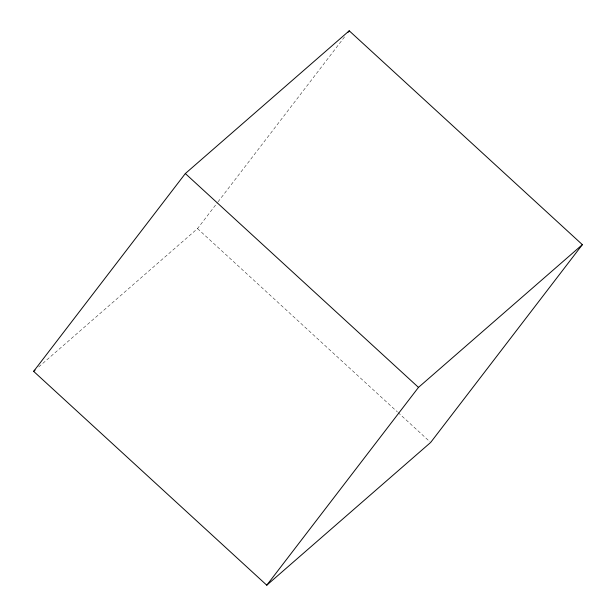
<?xml version="1.0" encoding="UTF-8"?>
<svg xmlns="http://www.w3.org/2000/svg" width="616" height="616" viewBox="0 0 616 616"><rect width="100%" height="100%" fill="white"/><g stroke="black" fill="none" stroke-linecap="round" stroke-linejoin="round"><path stroke-width="0.46" stroke-dasharray="3.08 2.31" d="M38.708 366.936L197.52 228.605L217.433 202.633M218.018 201.871L344.536 36.906M197.52 228.605L397.358 411.896M398.067 412.543L429.96 441.795"/><path stroke-width="0.92" d="M33.634 371.356L185.331 173.558L349.226 30.8L582.366 244.644L430.669 442.442L266.774 585.2L33.634 371.356L35.081 370.093M348.048 32.325L349.226 30.8M266.774 585.2L418.48 387.395L582.366 244.644M185.331 173.558L418.48 387.395"/></g></svg>
